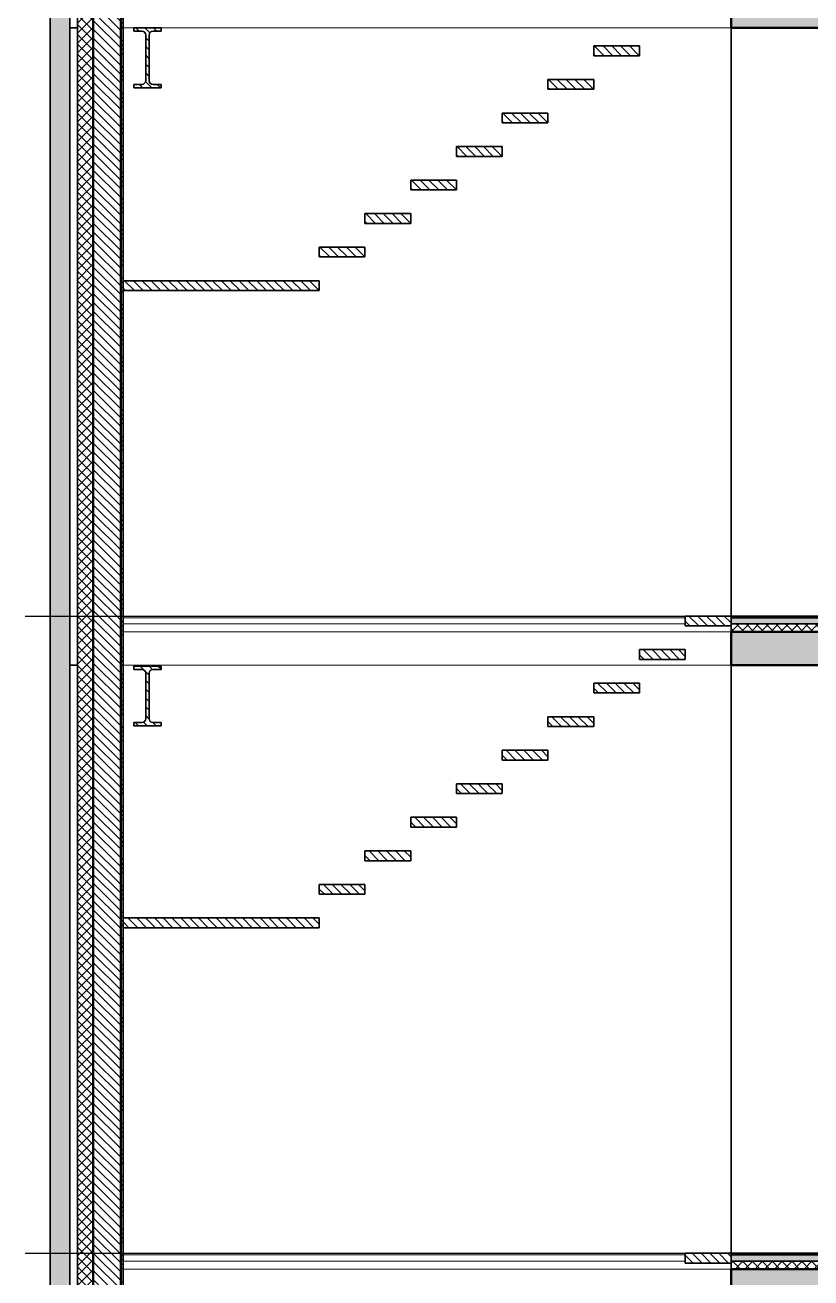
# Model space of a CAD drawing. Header units: millimetres. Extents: x 0 to 18896, y 0 to 22137.
# Drawn here: x 0 to 4008, y 10184 to 16574 of the extents above; entities that cross this region are included whole.
import ezdxf

# ---------------------------------------------------------------- set-up
doc = ezdxf.new("R2010")
doc.units = ezdxf.units.MM
for name, color, linetype in [('Background_0', 7, 'Continuous'), ('Background_Back bricks', 7, 'Continuous'), ('Boundary_0', 7, 'Continuous'), ('Boundary_Air', 7, 'Continuous'), ('Boundary_Back bricks', 7, 'Continuous'), ('Boundary_Floor_ Ceramic Tiles', 7, 'Continuous'), ('Boundary_Gypsum Board', 54, 'Continuous'), ('Boundary_Insulation_ Extruded Polystyrene', 42, 'Continuous'), ('Boundary_Insulation_ Polyurethane Foam', 42, 'Continuous'), ('Boundary_Screed', 7, 'Continuous'), ('Fill_0', 7, 'Continuous'), ('Fill_Back bricks', 7, 'Continuous'), ('Fill_Concrete_ Reinforced', 85, 'Continuous'), ('Fill_Floor_ Ceramic Tiles', 251, 'Continuous'), ('Fill_Gypsum Board', 251, 'Continuous'), ('Fill_Insulation_ Extruded Polystyrene', 42, 'Continuous'), ('Fill_Insulation_ Polyurethane Foam', 42, 'Continuous'), ('Fill_Screed', 251, 'Continuous'), ('Fill_Supporting Wall_ Brick', 11, 'Continuous')]:
    doc.layers.add(name, color=color, linetype=linetype)
for name, color, linetype, lineweight in [('Background_Air', 7, 'Continuous', 9), ('Background_Concrete_ Reinforced', 7, 'Continuous', 9), ('Background_Floor_ Ceramic Tiles', 7, 'Continuous', 9), ('Background_Gypsum Board', 7, 'Continuous', 9), ('Background_Insulation_ Extruded Polystyrene', 7, 'Continuous', 9), ('Background_Insulation_ Polyurethane Foam', 7, 'Continuous', 9), ('Background_Plaster_ Cement', 7, 'Continuous', 9), ('Background_Screed', 7, 'Continuous', 9), ('Background_Supporting Wall_ Brick', 7, 'Continuous', 9), ('Boundary_Concrete_ Reinforced', 99, 'Continuous', 50), ('Boundary_Supporting Wall_ Brick', 14, 'Continuous', 50)]:
    doc.layers.add(name, color=color, linetype=linetype, lineweight=lineweight)
doc.layers.add('BIM_ROOM_LINES', color=7, linetype='Continuous', plot=False)
pattern_1 = [(45, (-21562.4, -14674.708), (-22.45064, 22.45064), [])]
pattern_2 = [(45, (-21562.4, -14674.71), (-25.144717, 25.144717), []), (135, (-21562.4, -14674.71), (-25.144717, -25.144717), [])]
pattern_3 = [(45, (-21562.4, -14674.71), (-67.35192, 67.35192), []), (45, (-21539.95, -14674.71), (-67.35192, 67.35192), []), (45, (-21517.5, -14674.71), (-67.35192, 67.35192), []), (45, (-21495.05, -14674.71), (-67.35192, 67.35192), [])]
pattern_4 = [(15, (-21562.4, -14674.7), (143.684, 248.8682), [25.4, -177.8]), (105, (-21562.4, -14674.7), (-248.8682, 143.684), [25.4, -177.8]), (150, (-21537.87, -14668.13), (-196.2761, -52.592), [35.921, -251.4472]), (15, (-21567.45, -14557.73), (143.684, 248.8682), [25.4, -177.8]), (60, (-21551.9, -14566.71), (-52.592, 196.2761), [17.9605, -269.4077]), (150, (-21551.9, -14566.71), (-196.2761, -52.592), [17.9605, -269.4077]), (15, (-21507, -14488.94), (143.684, 248.8682), [35.921, -167.279]), (60, (-21507, -14488.94), (-52.592, 196.2761), [25.4, -261.9682]), (150, (-21472.3, -14479.64), (-196.2761, -52.592), [25.4, -261.9682]), (105, (-21440.6, -14589.48), (-248.8682, 143.684), [25.4, -177.8]), (60, (-21440.61, -14589.48), (-52.592, 196.2761), [17.9605, -269.4077]), (150, (-21431.63, -14573.93), (-196.2761, -52.592), [17.9605, -269.4077]), (15, (-21551.01, -14619.07), (143.684, 248.8682), [12.7, -170.18]), (15, (-21416.95, -14530.55), (143.684, 248.8682), [12.7, -170.18]), (105, (-21484.86, -14522.45), (-248.8682, 143.684), [12.7, -170.18]), (150, (-21430.75, -14626.28), (-196.2761, -52.592), [17.9605, -269.4077]), (150, (-21552.77, -14514.35), (-196.2761, -52.592), [17.9605, -269.4077]), (60, (-21487.65, -14585.65), (-52.592, 196.2761), [17.9605, -269.4077]), (105, (-21501.5, -14632.1), (-248.8682, 143.684), [3.175, -200.025]), (105, (-21514.5, -14546.83), (-248.8682, 143.684), [3.175, -200.025]), (105, (-21431.53, -14488.44), (-248.8682, 143.684), [3.175, -200.025]), (105, (-21400.52, -14591.89), (-248.8682, 143.684), [3.175, -200.025])]

# ---------------------------------------------------------------- blocks, each defined once
blk = doc.blocks.new('Section Plane (1)__section__MainBuilding.dwg__param__0%7Cnone', base_point=(21562.4, -14674.7))
at = {"layer": 'Fill_0', "extrusion": (-4.39403e-28, -2.017e-29, -1)}
h = blk.add_hatch(dxfattribs=at)
h.set_pattern_fill('ANSI31', color=256, scale=10, style=0)
h.set_pattern_definition(pattern_1)
edge = h.paths.add_edge_path()
edge.add_line((-3388.9, -1941.4), (-3388.9, -1924.7))
edge.add_line((-3388.9, -1924.7), (-3527.9, -1924.7))
edge.add_line((-3527.9, -1924.7), (-3527.9, -1941.4))
edge.add_line((-3527.9, -1941.4), (-3487, -1941.4))
edge.add_spline(control_points=[(-3487, -1941.4), (-3467.1, -1941.4), (-3467.1, -1961.3)], knot_values=[-0.785398, -0.785398, -0.785398, 0.785398, 0.785398, 0.785398], weights=[1, 0.707107, 1], degree=2, periodic=0)
edge.add_line((-3467.1, -1961.3), (-3467.1, -2193.1))
edge.add_spline(control_points=[(-3467.1, -2193.1), (-3467.1, -2213), (-3487, -2213)], knot_values=[-0.785398, -0.785398, -0.785398, 0.785398, 0.785398, 0.785398], weights=[1, 0.707107, 1], degree=2, periodic=0)
edge.add_line((-3487, -2213), (-3527.9, -2213))
edge.add_line((-3527.9, -2213), (-3527.9, -2229.7))
edge.add_line((-3527.9, -2229.7), (-3388.9, -2229.7))
edge.add_line((-3388.9, -2229.7), (-3388.9, -2213))
edge.add_line((-3388.9, -2213), (-3429.8, -2213))
edge.add_spline(control_points=[(-3429.8, -2213), (-3449.7, -2213), (-3449.7, -2193.1)], knot_values=[-0.785398, -0.785398, -0.785398, 0.785398, 0.785398, 0.785398], weights=[1, 0.707107, 1], degree=2, periodic=0)
edge.add_line((-3449.7, -2193.1), (-3449.7, -1961.3))
edge.add_spline(control_points=[(-3449.7, -1961.3), (-3449.7, -1941.4), (-3429.8, -1941.4)], knot_values=[-0.785398, -0.785398, -0.785398, 0.785398, 0.785398, 0.785398], weights=[1, 0.707107, 1], degree=2, periodic=0)
edge.add_line((-3429.8, -1941.4), (-3388.9, -1941.4))
at = {"layer": 'Fill_0', "extrusion": (0, 0, -1)}
h = blk.add_hatch(dxfattribs=at)
h.set_pattern_fill('ANSI31', color=256, scale=10, style=0)
h.set_pattern_definition(pattern_1)
h.paths.add_polyline_path([(-5967.7, -2066.8), (-5734.4, -2066.8), (-5734.4, -2016.8), (-5967.7, -2016.8)])
h = blk.add_hatch(dxfattribs=at)
h.set_pattern_fill('ANSI31', color=256, scale=10, style=0)
h.set_pattern_definition(pattern_1)
h.paths.add_polyline_path([(-5734.4, -2237.9), (-5501.1, -2237.9), (-5501.1, -2187.9), (-5734.4, -2187.9)])
h = blk.add_hatch(dxfattribs=at)
h.set_pattern_fill('ANSI31', color=256, scale=10, style=0)
h.set_pattern_definition(pattern_1)
h.paths.add_polyline_path([(-5501.1, -2408.9), (-5267.7, -2408.9), (-5267.7, -2358.9), (-5501.1, -2358.9)])
h = blk.add_hatch(dxfattribs=at)
h.set_pattern_fill('ANSI31', color=256, scale=10, style=0)
h.set_pattern_definition(pattern_1)
h.paths.add_polyline_path([(-5267.7, -2580), (-5034.4, -2580), (-5034.4, -2530), (-5267.7, -2530)])
h = blk.add_hatch(dxfattribs=at)
h.set_pattern_fill('ANSI31', color=256, scale=10, style=0)
h.set_pattern_definition(pattern_1)
h.paths.add_polyline_path([(-5034.4, -2751), (-4801.1, -2751), (-4801.1, -2701), (-5034.4, -2701)])
h = blk.add_hatch(dxfattribs=at)
h.set_pattern_fill('ANSI31', color=256, scale=10, style=0)
h.set_pattern_definition(pattern_1)
h.paths.add_polyline_path([(-4801.1, -2922.1), (-4567.7, -2922.1), (-4567.7, -2872.1), (-4801.1, -2872.1)])
h = blk.add_hatch(dxfattribs=at)
h.set_pattern_fill('ANSI31', color=256, scale=10, style=0)
h.set_pattern_definition(pattern_1)
h.paths.add_polyline_path([(-4567.7, -3093.1), (-4334.4, -3093.1), (-4334.4, -3043.1), (-4567.7, -3043.1)])
at = {"layer": 'Fill_0', "extrusion": (-2.01109e-46, 3.70379e-28, -1)}
h = blk.add_hatch(dxfattribs=at)
h.set_pattern_fill('ANSI31', color=256, scale=10, style=0)
h.set_pattern_definition(pattern_1)
h.paths.add_polyline_path([(-4334.4, -3264.2), (-3334.4, -3264.2), (-3334.4, -3214.2), (-4334.4, -3214.2)])
at = {"layer": 'Fill_0', "extrusion": (0, 0, -1)}
h = blk.add_hatch(dxfattribs=at)
h.set_pattern_fill('ANSI31', color=256, scale=10, style=0)
h.set_pattern_definition(pattern_1)
h.paths.add_polyline_path([(-6434.4, -4974.7), (-6201.1, -4974.7), (-6201.1, -4924.7), (-6434.4, -4924.7)])
h = blk.add_hatch(dxfattribs=at)
h.set_pattern_fill('ANSI31', color=256, scale=10, style=0)
h.set_pattern_definition(pattern_1)
h.paths.add_polyline_path([(-6201.1, -5145.8), (-5967.7, -5145.8), (-5967.7, -5095.8), (-6201.1, -5095.8)])
at = {"layer": 'Fill_0', "extrusion": (1.89943e-27, 2.19497e-29, -1)}
h = blk.add_hatch(dxfattribs=at)
h.set_pattern_fill('ANSI31', color=256, scale=10, style=0)
h.set_pattern_definition(pattern_1)
edge = h.paths.add_edge_path()
edge.add_line((-3527.9, -5179.7), (-3527.9, -5196.4))
edge.add_line((-3527.9, -5196.4), (-3487, -5196.4))
edge.add_spline(control_points=[(-3487, -5196.4), (-3467.1, -5196.4), (-3467.1, -5216.3)], knot_values=[-0.785398, -0.785398, -0.785398, 0.785398, 0.785398, 0.785398], weights=[1, 0.707107, 1], degree=2, periodic=0)
edge.add_line((-3467.1, -5216.3), (-3467.1, -5448.1))
edge.add_spline(control_points=[(-3467.1, -5448.1), (-3467.1, -5468), (-3487, -5468)], knot_values=[-0.785398, -0.785398, -0.785398, 0.785398, 0.785398, 0.785398], weights=[1, 0.707107, 1], degree=2, periodic=0)
edge.add_line((-3487, -5468), (-3527.9, -5468))
edge.add_line((-3527.9, -5468), (-3527.9, -5484.7))
edge.add_line((-3527.9, -5484.7), (-3388.9, -5484.7))
edge.add_line((-3388.9, -5484.7), (-3388.9, -5468))
edge.add_line((-3388.9, -5468), (-3429.8, -5468))
edge.add_spline(control_points=[(-3429.8, -5468), (-3449.7, -5468), (-3449.7, -5448.1)], knot_values=[-0.785398, -0.785398, -0.785398, 0.785398, 0.785398, 0.785398], weights=[1, 0.707107, 1], degree=2, periodic=0)
edge.add_line((-3449.7, -5448.1), (-3449.7, -5216.3))
edge.add_spline(control_points=[(-3449.7, -5216.3), (-3449.7, -5196.4), (-3429.8, -5196.4)], knot_values=[-0.785398, -0.785398, -0.785398, 0.785398, 0.785398, 0.785398], weights=[1, 0.707107, 1], degree=2, periodic=0)
edge.add_line((-3429.8, -5196.4), (-3388.9, -5196.4))
edge.add_line((-3388.9, -5196.4), (-3388.9, -5179.7))
edge.add_line((-3388.9, -5179.7), (-3527.9, -5179.7))
at = {"layer": 'Fill_0', "extrusion": (0, 0, -1)}
h = blk.add_hatch(dxfattribs=at)
h.set_pattern_fill('ANSI31', color=256, scale=10, style=0)
h.set_pattern_definition(pattern_1)
h.paths.add_polyline_path([(-5967.7, -5316.8), (-5734.4, -5316.8), (-5734.4, -5266.8), (-5967.7, -5266.8)])
h = blk.add_hatch(dxfattribs=at)
h.set_pattern_fill('ANSI31', color=256, scale=10, style=0)
h.set_pattern_definition(pattern_1)
h.paths.add_polyline_path([(-5734.4, -5487.9), (-5501.1, -5487.9), (-5501.1, -5437.9), (-5734.4, -5437.9)])
h = blk.add_hatch(dxfattribs=at)
h.set_pattern_fill('ANSI31', color=256, scale=10, style=0)
h.set_pattern_definition(pattern_1)
h.paths.add_polyline_path([(-5501.1, -5658.9), (-5267.7, -5658.9), (-5267.7, -5608.9), (-5501.1, -5608.9)])
h = blk.add_hatch(dxfattribs=at)
h.set_pattern_fill('ANSI31', color=256, scale=10, style=0)
h.set_pattern_definition(pattern_1)
h.paths.add_polyline_path([(-5267.7, -5830), (-5034.4, -5830), (-5034.4, -5780), (-5267.7, -5780)])
h = blk.add_hatch(dxfattribs=at)
h.set_pattern_fill('ANSI31', color=256, scale=10, style=0)
h.set_pattern_definition(pattern_1)
h.paths.add_polyline_path([(-5034.4, -6001), (-4801.1, -6001), (-4801.1, -5951), (-5034.4, -5951)])
h = blk.add_hatch(dxfattribs=at)
h.set_pattern_fill('ANSI31', color=256, scale=10, style=0)
h.set_pattern_definition(pattern_1)
h.paths.add_polyline_path([(-4801.1, -6172.1), (-4567.7, -6172.1), (-4567.7, -6122.1), (-4801.1, -6122.1)])
h = blk.add_hatch(dxfattribs=at)
h.set_pattern_fill('ANSI31', color=256, scale=10, style=0)
h.set_pattern_definition(pattern_1)
h.paths.add_polyline_path([(-4567.7, -6343.1), (-4334.4, -6343.1), (-4334.4, -6293.1), (-4567.7, -6293.1)])
at = {"layer": 'Fill_0', "extrusion": (-4.02219e-46, 7.40759e-28, -1)}
h = blk.add_hatch(dxfattribs=at)
h.set_pattern_fill('ANSI31', color=256, scale=10, style=0)
h.set_pattern_definition(pattern_1)
h.paths.add_polyline_path([(-4334.4, -6514.2), (-3334.4, -6514.2), (-3334.4, -6464.2), (-4334.4, -6464.2)])
at = {"layer": 'Fill_0', "extrusion": (0, 0, -1)}
h = blk.add_hatch(dxfattribs=at)
h.set_pattern_fill('ANSI31', color=256, scale=10, style=0)
h.set_pattern_definition(pattern_1)
h.paths.add_polyline_path([(-6434.4, -8224.7), (-6201.1, -8224.7), (-6201.1, -8174.7), (-6434.4, -8174.7)])
at = {"layer": 'Fill_Back bricks', "extrusion": (1.24238e-14, -2.33145e-17, -1)}
h = blk.add_hatch(dxfattribs=at)
h.set_pattern_fill('ANSI36', color=256, scale=10, style=0)
h.set_pattern_definition([(45, (-21562.4, -14674.708), (16.83798, 61.73926), [79.375, -15.875, 0, -15.875])])
h.paths.add_polyline_path([(-3052.4, -14754.7), (-3052.4, -14924.7), (-2962.4, -14924.7), (-2962.4, 2462.3), (-3062.4, 2462.3), (-3062.4, -14754.7)])
at = {"layer": 'Fill_Concrete_ Reinforced', "extrusion": (4.08328e-31, -1.88221e-28, -1)}
h = blk.add_hatch(dxfattribs=at)
h.set_pattern_fill('CONCRETE1', color=256, scale=10, angle=15, style=0)
h.set_pattern_definition(pattern_4)
h.paths.add_polyline_path([(-21382.4, -1924.7), (-6434.4, -1924.7), (-6434.4, -1754.7), (-21242.4, -1754.7), (-21382.4, -1754.7)])
at = {"layer": 'Fill_Concrete_ Reinforced', "extrusion": (-1.84025e-30, 6.94482e-28, -1)}
h = blk.add_hatch(dxfattribs=at)
h.set_pattern_fill('CONCRETE1', color=256, scale=10, angle=15, style=0)
h.set_pattern_definition(pattern_4)
h.paths.add_polyline_path([(-21382.4, -5174.7), (-6434.4, -5174.7), (-6434.4, -5004.7), (-21242.4, -5004.7), (-21382.4, -5004.7)])
at = {"layer": 'Fill_Concrete_ Reinforced', "extrusion": (2.42848e-17, 9.35733e-15, -1)}
h = blk.add_hatch(dxfattribs=at)
h.set_pattern_fill('CONCRETE1', color=256, scale=10, angle=15, style=0)
h.set_pattern_definition([(15, (-21562.4, -14674.7), (143.684, 248.8682), [25.4, -177.8]), (105, (-21562.4, -14674.7), (-248.8682, 143.684), [25.4, -177.8]), (150, (-21537.87, -14668.13), (-196.2761, -52.592), [35.921, -251.4472]), (15, (-21567.45, -14557.73), (143.684, 248.8682), [25.4, -177.8]), (60, (-21551.9, -14566.71), (-52.592, 196.2761), [17.9605, -269.4077]), (150, (-21551.9, -14566.71), (-196.2761, -52.592), [17.9605, -269.4077]), (15, (-21507, -14488.94), (143.684, 248.8682), [35.921, -167.279]), (60, (-21507, -14488.94), (-52.592, 196.2761), [25.4, -261.9682]), (150, (-21472.3, -14479.64), (-196.2761, -52.592), [25.4, -261.9682]), (105, (-21440.6, -14589.48), (-248.8682, 143.684), [25.4, -177.8]), (60, (-21440.61, -14589.48), (-52.592, 196.2761), [17.9605, -269.4077]), (150, (-21431.63, -14573.93), (-196.2761, -52.592), [17.9605, -269.4077]), (15, (-21551.01, -14619.07), (143.684, 248.8682), [12.7, -170.18]), (15, (-21416.95, -14530.55), (143.684, 248.8682), [12.7, -170.18]), (105, (-21484.86, -14522.45), (-248.8682, 143.684), [12.7, -170.18]), (150, (-21430.75, -14626.28), (-196.2761, -52.592), [17.9605, -269.4077]), (150, (-21552.77, -14514.35), (-196.2761, -52.592), [17.9605, -269.4077]), (60, (-21487.65, -14585.65), (-52.592, 196.2761), [17.9605, -269.4077]), (105, (-21501.5, -14632.1), (-248.8682, 143.684), [3.175, -200.025]), (105, (-21514.5, -14546.83), (-248.8682, 143.684), [3.175, -200.025]), (105, (-21431.53, -14488.44), (-248.8682, 143.684), [3.175, -200.025]), (105, (-21400.52, -14591.89), (-248.8682, 143.684), [3.175, -200.025])])
h.paths.add_polyline_path([(-21382.4, -8424.7), (-6434.4, -8424.7), (-6434.4, -8254.7), (-21242.4, -8254.7), (-21382.4, -8254.7)])
at = {"layer": 'Fill_Floor_ Ceramic Tiles', "extrusion": (1.8017e-32, 1.44679e-27, -1)}
h = blk.add_hatch(dxfattribs=at)
h.set_pattern_fill('_USER', color=256, scale=30, angle=90, style=0, pattern_type=0)
h.set_pattern_definition([(90, (-21562.4, -14674.708), (-30, -1e-13), [])])
h.paths.add_polyline_path([(-6434.4, -4924.7), (-21242.4, -4924.7), (-21242.4, -4932.7), (-6434.4, -4932.7)])
at = {"layer": 'Fill_Floor_ Ceramic Tiles', "extrusion": (-9.16704e-18, -1.69682e-13, -1)}
h = blk.add_hatch(dxfattribs=at)
h.set_pattern_fill('_USER', color=256, scale=30, angle=90, style=0, pattern_type=0)
h.set_pattern_definition([(90, (-21562.4, -14674.708), (-30, -1e-13), [])])
h.paths.add_polyline_path([(-6434.4, -8174.7), (-21242.4, -8174.7), (-21242.4, -8182.7), (-6434.4, -8182.7)])
at = {"layer": 'Fill_Gypsum Board', "extrusion": (-2.31913e-46, -1.23008e-31, -1)}
h = blk.add_hatch(dxfattribs=at)
h.set_pattern_fill('ANSI34', color=256, scale=5, style=0)
h.set_pattern_definition(pattern_3)
h.paths.add_polyline_path([(-3334.4, 1955.4), (-3334.4, -1924.7), (-3322.4, -1924.7), (-3322.4, 1955.4)])
at = {"layer": 'Fill_Gypsum Board', "extrusion": (8.81478e-47, 4.6754e-32, -1)}
h = blk.add_hatch(dxfattribs=at)
h.set_pattern_fill('ANSI34', color=256, scale=5, style=0)
h.set_pattern_definition(pattern_3)
h.paths.add_polyline_path([(-3334.4, -1924.7), (-3334.4, -5174.7), (-3322.4, -5174.7), (-3322.4, -1924.7)])
at = {"layer": 'Fill_Gypsum Board', "extrusion": (-1.24433e-13, -3.75911e-16, -1)}
h = blk.add_hatch(dxfattribs=at)
h.set_pattern_fill('ANSI34', color=256, scale=5, style=0)
h.set_pattern_definition([(45, (-21562.4, -14674.71), (-67.3519, 67.3519), []), (45, (-21539.95, -14674.71), (-67.3519, 67.3519), []), (45, (-21517.5, -14674.71), (-67.3519, 67.3519), []), (45, (-21495.05, -14674.71), (-67.3519, 67.3519), [])])
h.paths.add_polyline_path([(-3334.4, -5174.7), (-3334.4, -8424.7), (-3322.4, -8424.7), (-3322.4, -5174.7)])
at = {"layer": 'Fill_Insulation_ Extruded Polystyrene', "extrusion": (1.8017e-32, 6.94461e-27, -1)}
h = blk.add_hatch(dxfattribs=at)
h.set_pattern_fill('INSULATION', color=256, scale=10, style=0)
h.set_pattern_definition(pattern_2)
h.paths.add_polyline_path([(-6434.4, -4964.7), (-21242.4, -4964.7), (-21242.4, -5004.7), (-6434.4, -5004.7)])
at = {"layer": 'Fill_Insulation_ Extruded Polystyrene', "extrusion": (-9.16704e-18, 3.39364e-15, -1)}
h = blk.add_hatch(dxfattribs=at)
h.set_pattern_fill('INSULATION', color=256, scale=10, style=0)
h.set_pattern_definition([(45, (-21562.4, -14674.71), (-25.14472, 25.14472), []), (135, (-21562.4, -14674.71), (-25.14472, -25.14472), [])])
h.paths.add_polyline_path([(-6434.4, -8214.7), (-21242.4, -8214.7), (-21242.4, -8254.7), (-6434.4, -8254.7)])
at = {"layer": 'Fill_Insulation_ Polyurethane Foam', "extrusion": (-9.05406e-46, -5.3359e-31, -1)}
h = blk.add_hatch(dxfattribs=at)
h.set_pattern_fill('INSULATION', color=256, scale=10, style=0)
h.set_pattern_definition(pattern_2)
h.paths.add_polyline_path([(-3102.4, -14754.7), (-3102.4, 2462.3), (-3182.4, 2462.3), (-3182.4, -14754.7)])
at = {"layer": 'Fill_Screed', "extrusion": (1.8017e-32, 5.42548e-27, -1)}
h = blk.add_hatch(dxfattribs=at)
h.set_pattern_fill('SCREED', color=256, scale=10, angle=15, style=0)
h.set_pattern_definition([(15, (-21562.4, -14674.71), (457.8203, 254.15265), [-63.5, 0, -190.5, 0]), (15, (-21564.04, -14668.57), (457.8203, 254.15265), [-25.4, 0, -88.9, 0, -45.72, 0, -190.5, 0]), (15, (-21565.69, -14662.44), (457.8203, 254.15265), [-12.7, 0, -63.5, 0, -63.5, 0, -139.7, 0, -45.72, 0]), (15, (-21567.33, -14656.31), (457.8203, 254.15265), [-45.72, 0, -203.2, 0]), (15, (-21568.97, -14650.17), (457.8203, 254.15265), [-152.4, 0, -152.4, 0]), (15, (-21570.62, -14644.04), (457.8203, 254.15265), [-215.9, 0]), (15, (-21572.26, -14637.91), (457.8203, 254.15265), [-63.5, 0, -279.4, 0]), (15, (-21573.9, -14631.77), (457.8203, 254.15265), [-88.9, 0, -50.8, 0]), (15, (-21575.55, -14625.64), (457.8203, 254.15265), [-127, 0]), (15, (-21578.84, -14613.37), (457.8203, 254.15265), [-17.78, 0, -190.5, 0, -114.3, 0]), (15, (-21580.48, -14607.24), (457.8203, 254.15265), [-25.4, 0, -2.54, 0, -63.5, 0]), (15, (-21582.12, -14601.1), (457.8203, 254.15265), [-12.7, 0, -165.1, 0, -190.5, 0]), (15, (-21583.77, -14594.97), (457.8203, 254.15265), [-127, 0]), (15, (-21585.41, -14588.84), (457.8203, 254.15265), [-63.5, 0, -266.7, 0]), (15, (-21588.7, -14576.57), (457.8203, 254.15265), [-304.8, 0]), (15, (-21590.34, -14570.44), (457.8203, 254.15265), [-63.5, 0, -5.08, 0, -88.9, 0]), (15, (-21591.98, -14564.3), (457.8203, 254.15265), [-17.78, 0, -127, 0, -50.8, 0, -88.9, 0, -101.6, 0]), (15, (-21593.63, -14558.17), (457.8203, 254.15265), [-38.1, 0, -50.8, 0, -127, 0, -5.08, 0, -63.5, 0]), (15, (-21595.27, -14552.04), (457.8203, 254.15265), [-127, 0])])
h.paths.add_polyline_path([(-6434.4, -4932.7), (-21242.4, -4932.7), (-21242.4, -4964.7), (-6434.4, -4964.7)])
at = {"layer": 'Fill_Screed', "extrusion": (-9.16704e-18, 4.24205e-15, -1)}
h = blk.add_hatch(dxfattribs=at)
h.set_pattern_fill('SCREED', color=256, scale=10, angle=15, style=0)
h.set_pattern_definition([(15, (-21562.4, -14674.71), (457.8203, 254.1527), [-63.5, 0, -190.5, 0]), (15, (-21564.04, -14668.57), (457.8203, 254.1527), [-25.4, 0, -88.9, 0, -45.72, 0, -190.5, 0]), (15, (-21565.69, -14662.44), (457.8203, 254.1527), [-12.7, 0, -63.5, 0, -63.5, 0, -139.7, 0, -45.72, 0]), (15, (-21567.33, -14656.31), (457.8203, 254.1527), [-45.72, 0, -203.2, 0]), (15, (-21568.97, -14650.17), (457.8203, 254.1527), [-152.4, 0, -152.4, 0]), (15, (-21570.62, -14644.04), (457.8203, 254.1527), [-215.9, 0]), (15, (-21572.26, -14637.91), (457.8203, 254.1527), [-63.5, 0, -279.4, 0]), (15, (-21573.9, -14631.77), (457.8203, 254.1527), [-88.9, 0, -50.8, 0]), (15, (-21575.55, -14625.64), (457.8203, 254.1527), [-127, 0]), (15, (-21578.84, -14613.37), (457.8203, 254.1527), [-17.78, 0, -190.5, 0, -114.3, 0]), (15, (-21580.48, -14607.24), (457.8203, 254.1527), [-25.4, 0, -2.54, 0, -63.5, 0]), (15, (-21582.12, -14601.1), (457.8203, 254.1527), [-12.7, 0, -165.1, 0, -190.5, 0]), (15, (-21583.77, -14594.97), (457.8203, 254.1527), [-127, 0]), (15, (-21585.41, -14588.84), (457.8203, 254.1527), [-63.5, 0, -266.7, 0]), (15, (-21588.7, -14576.57), (457.8203, 254.1527), [-304.8, 0]), (15, (-21590.34, -14570.44), (457.8203, 254.1527), [-63.5, 0, -5.08, 0, -88.9, 0]), (15, (-21591.98, -14564.3), (457.8203, 254.1527), [-17.78, 0, -127, 0, -50.8, 0, -88.9, 0, -101.6, 0]), (15, (-21593.63, -14558.17), (457.8203, 254.1527), [-38.1, 0, -50.8, 0, -127, 0, -5.08, 0, -63.5, 0]), (15, (-21595.27, -14552.04), (457.8203, 254.1527), [-127, 0])])
h.paths.add_polyline_path([(-6434.4, -8182.7), (-21242.4, -8182.7), (-21242.4, -8214.7), (-6434.4, -8214.7)])
at = {"layer": 'Fill_Supporting Wall_ Brick', "extrusion": (-4.139e-46, -5.3359e-31, -1)}
h = blk.add_hatch(dxfattribs=at)
h.set_pattern_fill('ANSI31', color=256, scale=10, style=0)
h.set_pattern_definition(pattern_1)
h.paths.add_polyline_path([(-3182.4, -14754.7), (-3182.4, 1955.4), (-3322.4, 1955.4), (-3322.4, -14754.7)])
for p, q in [((2834.4, -4924.7), (21730.4, -4924.7)), ((2834.4, -4924.7), (21730.4, -4924.7)), ((2834.4, -8174.7), (21730.4, -8174.7)), ((2834.4, -8174.7), (21730.4, -8174.7)), ((2834.4, -8174.7), (21730.4, -8174.7))]:
    blk.add_line(p, q)
at = {"layer": 'Background_0'}
for p, q in [((3527.9, -1924.7), (3388.9, -1924.7)), ((3388.9, -1924.7), (3388.9, -1941.4)), ((3388.9, -1941.4), (3429.8, -1941.4)), ((3449.7, -1961.3), (3449.7, -2193.1)), ((3467.1, -2193.1), (3467.1, -1961.3)), ((3487, -1941.4), (3527.9, -1941.4)), ((3527.9, -1941.4), (3527.9, -1924.7)), ((5734.4, -2016.8), (5734.4, -2066.8)), ((5967.7, -2016.8), (5734.4, -2016.8)), ((5967.7, -2066.8), (5967.7, -2016.8)), ((5734.4, -2066.8), (5967.7, -2066.8)), ((3429.8, -2213), (3388.9, -2213)), ((3388.9, -2213), (3388.9, -2229.7)), ((3388.9, -2229.7), (3527.9, -2229.7)), ((3527.9, -2213), (3487, -2213)), ((3527.9, -2229.7), (3527.9, -2213)), ((5501.1, -2187.9), (5501.1, -2237.9)), ((5734.4, -2187.9), (5501.1, -2187.9)), ((5734.4, -2237.9), (5734.4, -2187.9)), ((5501.1, -2237.9), (5734.4, -2237.9)), ((5267.7, -2358.9), (5267.7, -2408.9)), ((5501.1, -2358.9), (5267.7, -2358.9)), ((5501.1, -2408.9), (5501.1, -2358.9)), ((5267.7, -2408.9), (5501.1, -2408.9)), ((5034.4, -2530), (5034.4, -2580)), ((5267.7, -2530), (5034.4, -2530)), ((5267.7, -2580), (5267.7, -2530)), ((5034.4, -2580), (5267.7, -2580)), ((4801.1, -2701), (4801.1, -2751)), ((5034.4, -2701), (4801.1, -2701)), ((5034.4, -2751), (5034.4, -2701)), ((4801.1, -2751), (5034.4, -2751)), ((4567.7, -2872.1), (4567.7, -2922.1)), ((4801.1, -2872.1), (4567.7, -2872.1)), ((4801.1, -2922.1), (4801.1, -2872.1)), ((4567.7, -2922.1), (4801.1, -2922.1)), ((4334.4, -3043.1), (4334.4, -3093.1)), ((4567.7, -3043.1), (4334.4, -3043.1)), ((4567.7, -3093.1), (4567.7, -3043.1)), ((4334.4, -3093.1), (4567.7, -3093.1)), ((3334.4, -3214.2), (3334.4, -3264.2)), ((4334.4, -3214.2), (3334.4, -3214.2)), ((4334.4, -3264.2), (4334.4, -3214.2)), ((3334.4, -3264.2), (4334.4, -3264.2)), ((6201.1, -4924.7), (6201.1, -4974.7)), ((6434.4, -4924.7), (6201.1, -4924.7)), ((6201.1, -4974.7), (6434.4, -4974.7)), ((6434.4, -4974.7), (6434.4, -4924.7)), ((5967.7, -5095.8), (5967.7, -5145.8)), ((6201.1, -5095.8), (5967.7, -5095.8)), ((6201.1, -5145.8), (6201.1, -5095.8)), ((5967.7, -5145.8), (6201.1, -5145.8)), ((3527.9, -5179.7), (3388.9, -5179.7)), ((3388.9, -5179.7), (3388.9, -5196.4)), ((3388.9, -5196.4), (3429.8, -5196.4)), ((3449.7, -5216.3), (3449.7, -5448.1)), ((3467.1, -5448.1), (3467.1, -5216.3)), ((3487, -5196.4), (3527.9, -5196.4)), ((3527.9, -5196.4), (3527.9, -5179.7)), ((5734.4, -5266.8), (5734.4, -5316.8)), ((5967.7, -5266.8), (5734.4, -5266.8)), ((5967.7, -5316.8), (5967.7, -5266.8)), ((5734.4, -5316.8), (5967.7, -5316.8)), ((3429.8, -5468), (3388.9, -5468)), ((3388.9, -5468), (3388.9, -5484.7)), ((3388.9, -5484.7), (3527.9, -5484.7)), ((3527.9, -5468), (3487, -5468)), ((3527.9, -5484.7), (3527.9, -5468)), ((5501.1, -5437.9), (5501.1, -5487.9)), ((5734.4, -5437.9), (5501.1, -5437.9)), ((5501.1, -5487.9), (5734.4, -5487.9)), ((5734.4, -5487.9), (5734.4, -5437.9)), ((5267.7, -5608.9), (5267.7, -5658.9)), ((5501.1, -5608.9), (5267.7, -5608.9)), ((5501.1, -5658.9), (5501.1, -5608.9)), ((5267.7, -5658.9), (5501.1, -5658.9)), ((5034.4, -5780), (5034.4, -5830)), ((5267.7, -5780), (5034.4, -5780)), ((5267.7, -5830), (5267.7, -5780)), ((5034.4, -5830), (5267.7, -5830)), ((4801.1, -5951), (4801.1, -6001)), ((5034.4, -5951), (4801.1, -5951)), ((4801.1, -6001), (5034.4, -6001)), ((5034.4, -6001), (5034.4, -5951)), ((4567.7, -6122.1), (4567.7, -6172.1)), ((4801.1, -6122.1), (4567.7, -6122.1)), ((4801.1, -6172.1), (4801.1, -6122.1)), ((4567.7, -6172.1), (4801.1, -6172.1)), ((4334.4, -6293.1), (4334.4, -6343.1)), ((4567.7, -6293.1), (4334.4, -6293.1)), ((4567.7, -6343.1), (4567.7, -6293.1)), ((4334.4, -6343.1), (4567.7, -6343.1)), ((3334.4, -6464.2), (3334.4, -6514.2)), ((4334.4, -6464.2), (3334.4, -6464.2)), ((3334.4, -6514.2), (4334.4, -6514.2)), ((4334.4, -6514.2), (4334.4, -6464.2)), ((6201.1, -8174.7), (6201.1, -8224.7)), ((6434.4, -8174.7), (6201.1, -8174.7)), ((6434.4, -8224.7), (6434.4, -8174.7)), ((6201.1, -8224.7), (6434.4, -8224.7))]:
    blk.add_line(p, q, dxfattribs=at)
at = {"layer": 'Background_0', "extrusion": (0, 0, -1)}
for centre, start, end in [((-3429.8, -1961.3), 90, 180), ((-3487, -1961.3), 0, 90), ((-3429.8, -2193.1), 180, 270), ((-3487, -2193.1), 270, 0), ((-3429.8, -5216.3), 90, 180), ((-3487, -5216.3), 0, 90), ((-3429.8, -5448.1), 180, 270), ((-3487, -5448.1), 270, 0)]:
    blk.add_arc(centre, 19.9, start, end, dxfattribs=at)
at = {"layer": 'Background_Air'}
for p, q in [((3062.4, 2462.3), (3062.4, -1924.7)), ((3102.4, -1924.7), (3102.4, 2462.3)), ((3102.4, -1924.7), (3062.4, -1924.7)), ((3062.4, -1924.7), (3062.4, -5174.7)), ((3062.4, -1924.7), (3102.4, -1924.7)), ((3102.4, -5174.7), (3102.4, -1924.7)), ((3102.4, -5174.7), (3062.4, -5174.7)), ((3062.4, -5174.7), (3062.4, -8424.7)), ((3062.4, -5174.7), (3102.4, -5174.7)), ((3102.4, -8424.7), (3102.4, -5174.7))]:
    blk.add_line(p, q, dxfattribs=at)
at = {"layer": 'Background_Back bricks'}
for p, q in [((2962.4, 2462.3), (2962.4, -1924.7)), ((3062.4, -1924.7), (3062.4, 2462.3)), ((2962.4, -1924.7), (2962.4, -5174.7)), ((3062.4, -5174.7), (3062.4, -1924.7)), ((2962.4, -5174.7), (2962.4, -8424.7)), ((3062.4, -8424.7), (3062.4, -5174.7))]:
    blk.add_line(p, q, dxfattribs=at)
at = {"layer": 'Background_Concrete_ Reinforced'}
for p, q in [((6434.4, -1754.7), (6434.4, -1924.7)), ((3388.9, -1924.7), (3334.4, -1924.7)), ((6434.4, -1924.7), (3527.9, -1924.7)), ((6434.4, -1924.7), (21382.4, -1924.7)), ((6434.4, -5004.7), (3334.4, -5004.7)), ((6434.4, -5004.7), (6434.4, -5174.7)), ((21242.4, -5004.7), (6434.4, -5004.7)), ((6434.4, -5174.7), (3334.4, -5174.7)), ((6434.4, -5174.7), (21382.4, -5174.7)), ((6434.4, -8254.7), (3334.4, -8254.7)), ((6434.4, -8254.7), (6434.4, -8424.7)), ((21242.4, -8254.7), (6434.4, -8254.7))]:
    blk.add_line(p, q, dxfattribs=at)
at = {"layer": 'Background_Floor_ Ceramic Tiles'}
for p, q in [((3334.4, -4924.7), (6201.1, -4924.7)), ((3334.4, -4932.7), (6201.1, -4932.7)), ((21242.4, -4924.7), (6434.4, -4924.7)), ((6434.4, -4924.7), (6434.4, -4932.7)), ((6434.4, -4932.7), (21242.4, -4932.7)), ((3334.4, -8174.7), (6201.1, -8174.7)), ((21242.4, -8174.7), (6434.4, -8174.7)), ((6434.4, -8174.7), (6434.4, -8182.7)), ((3334.4, -8182.7), (6201.1, -8182.7)), ((6434.4, -8182.7), (21242.4, -8182.7))]:
    blk.add_line(p, q, dxfattribs=at)
at = {"layer": 'Background_Gypsum Board'}
for p, q in [((3322.4, 1955.4), (3322.4, -1924.7)), ((3334.4, -1924.7), (3334.4, 1955.4)), ((3322.4, -1924.7), (3322.4, -5174.7)), ((3334.4, -1924.7), (3322.4, -1924.7)), ((3322.4, -1924.7), (3334.4, -1924.7)), ((3334.4, -5174.7), (3334.4, -1924.7)), ((3322.4, -5174.7), (3322.4, -8424.7)), ((3334.4, -5174.7), (3322.4, -5174.7)), ((3322.4, -5174.7), (3334.4, -5174.7)), ((3334.4, -8424.7), (3334.4, -5174.7))]:
    blk.add_line(p, q, dxfattribs=at)
at = {"layer": 'Background_Insulation_ Extruded Polystyrene'}
for p, q in [((6201.1, -4964.7), (3334.4, -4964.7)), ((21242.4, -4964.7), (6434.4, -4964.7)), ((6434.4, -4964.7), (6434.4, -5004.7)), ((3334.4, -5004.7), (6434.4, -5004.7)), ((6434.4, -5004.7), (21242.4, -5004.7)), ((6201.1, -8214.7), (3334.4, -8214.7)), ((21242.4, -8214.7), (6434.4, -8214.7)), ((6434.4, -8214.7), (6434.4, -8254.7)), ((3334.4, -8254.7), (6434.4, -8254.7)), ((6434.4, -8254.7), (21242.4, -8254.7))]:
    blk.add_line(p, q, dxfattribs=at)
at = {"layer": 'Background_Insulation_ Polyurethane Foam'}
for p, q in [((3102.4, 2462.3), (3102.4, -1924.7)), ((3182.4, -1924.7), (3182.4, 1955.4)), ((3102.4, -1924.7), (3102.4, -5174.7)), ((3182.4, -5174.7), (3182.4, -1924.7)), ((3102.4, -5174.7), (3102.4, -8424.7)), ((3182.4, -8424.7), (3182.4, -5174.7))]:
    blk.add_line(p, q, dxfattribs=at)
at = {"layer": 'Background_Plaster_ Cement'}
for p, q in [((3334.4, -1924.7), (3388.9, -1924.7)), ((3527.9, -1924.7), (6434.4, -1924.7)), ((6201.1, -4924.7), (3334.4, -4924.7)), ((3334.4, -5174.7), (6434.4, -5174.7)), ((6201.1, -8174.7), (3334.4, -8174.7))]:
    blk.add_line(p, q, dxfattribs=at)
at = {"layer": 'Background_Screed'}
for p, q in [((6201.1, -4932.7), (3334.4, -4932.7)), ((3334.4, -4964.7), (6201.1, -4964.7)), ((21242.4, -4932.7), (6434.4, -4932.7)), ((6434.4, -4932.7), (6434.4, -4964.7)), ((6434.4, -4964.7), (21242.4, -4964.7)), ((6201.1, -8182.7), (3334.4, -8182.7)), ((3334.4, -8214.7), (6201.1, -8214.7)), ((21242.4, -8182.7), (6434.4, -8182.7)), ((6434.4, -8182.7), (6434.4, -8214.7)), ((6434.4, -8214.7), (21242.4, -8214.7))]:
    blk.add_line(p, q, dxfattribs=at)
at = {"layer": 'Background_Supporting Wall_ Brick'}
for p, q in [((3182.4, 1955.4), (3182.4, -1924.7)), ((3322.4, -1924.7), (3322.4, 1955.4)), ((3182.4, -1924.7), (3182.4, -5174.7)), ((3322.4, -5174.7), (3322.4, -1924.7)), ((3182.4, -5174.7), (3182.4, -8424.7)), ((3322.4, -8424.7), (3322.4, -5174.7))]:
    blk.add_line(p, q, dxfattribs=at)
at = {"layer": 'BIM_ROOM_LINES'}
for p, q in [((3334.4, -14674.7), (3334.4, 1955.4)), ((6434.4, 1955.4), (6434.4, -11674.7)), ((6434.4, -4924.7), (6434.4, -1924.7)), ((6434.4, -1924.7), (8362.4, -1924.7)), ((8362.4, -4924.7), (6434.4, -4924.7)), ((6434.4, -8174.7), (6434.4, -5174.7)), ((6434.4, -5174.7), (8362.4, -5174.7)), ((8362.4, -8174.7), (6434.4, -8174.7))]:
    blk.add_line(p, q, dxfattribs=at)
at = {"layer": 'Boundary_0', "extrusion": (0, 1, 0)}
for p, q in [((3388.9, -1941.4), (3388.9, -1924.7)), ((3388.9, -1924.7), (3527.9, -1924.7)), ((3429.8, -1941.4), (3388.9, -1941.4)), ((3449.7, -2193.1), (3449.7, -1961.3)), ((3467.1, -1961.3), (3467.1, -2193.1)), ((3527.9, -1941.4), (3487, -1941.4)), ((3527.9, -1924.7), (3527.9, -1941.4)), ((5734.4, -2066.8), (5734.4, -2016.8)), ((5734.4, -2016.8), (5967.7, -2016.8)), ((5967.7, -2016.8), (5967.7, -2066.8)), ((5967.7, -2066.8), (5734.4, -2066.8)), ((3388.9, -2229.7), (3388.9, -2213)), ((3388.9, -2213), (3429.8, -2213)), ((3527.9, -2229.7), (3388.9, -2229.7)), ((3487, -2213), (3527.9, -2213)), ((3527.9, -2213), (3527.9, -2229.7)), ((5501.1, -2237.9), (5501.1, -2187.9)), ((5501.1, -2187.9), (5734.4, -2187.9)), ((5734.4, -2187.9), (5734.4, -2237.9)), ((5734.4, -2237.9), (5501.1, -2237.9)), ((5267.7, -2408.9), (5267.7, -2358.9)), ((5267.7, -2358.9), (5501.1, -2358.9)), ((5501.1, -2358.9), (5501.1, -2408.9)), ((5501.1, -2408.9), (5267.7, -2408.9)), ((5034.4, -2580), (5034.4, -2530)), ((5034.4, -2530), (5267.7, -2530)), ((5267.7, -2530), (5267.7, -2580)), ((5267.7, -2580), (5034.4, -2580)), ((4801.1, -2751), (4801.1, -2701)), ((4801.1, -2701), (5034.4, -2701)), ((5034.4, -2701), (5034.4, -2751)), ((5034.4, -2751), (4801.1, -2751)), ((4567.7, -2922.1), (4567.7, -2872.1)), ((4567.7, -2872.1), (4801.1, -2872.1)), ((4801.1, -2872.1), (4801.1, -2922.1)), ((4801.1, -2922.1), (4567.7, -2922.1)), ((4334.4, -3093.1), (4334.4, -3043.1)), ((4334.4, -3043.1), (4567.7, -3043.1)), ((4567.7, -3043.1), (4567.7, -3093.1)), ((4567.7, -3093.1), (4334.4, -3093.1)), ((3334.4, -3264.2), (3334.4, -3214.2)), ((3334.4, -3214.2), (4334.4, -3214.2)), ((4334.4, -3214.2), (4334.4, -3264.2)), ((4334.4, -3264.2), (3334.4, -3264.2)), ((6201.1, -4974.7), (6201.1, -4924.7)), ((6201.1, -4924.7), (6434.4, -4924.7)), ((6434.4, -4974.7), (6201.1, -4974.7)), ((6434.4, -4924.7), (6434.4, -4974.7)), ((5967.7, -5145.8), (5967.7, -5095.8)), ((5967.7, -5095.8), (6201.1, -5095.8)), ((6201.1, -5095.8), (6201.1, -5145.8)), ((6201.1, -5145.8), (5967.7, -5145.8)), ((3388.9, -5196.4), (3388.9, -5179.7)), ((3388.9, -5179.7), (3527.9, -5179.7)), ((3429.8, -5196.4), (3388.9, -5196.4)), ((3449.7, -5448.1), (3449.7, -5216.3)), ((3467.1, -5216.3), (3467.1, -5448.1)), ((3527.9, -5196.4), (3487, -5196.4)), ((3527.9, -5179.7), (3527.9, -5196.4)), ((5734.4, -5316.8), (5734.4, -5266.8)), ((5734.4, -5266.8), (5967.7, -5266.8)), ((5967.7, -5266.8), (5967.7, -5316.8)), ((5967.7, -5316.8), (5734.4, -5316.8)), ((3388.9, -5484.7), (3388.9, -5468)), ((3388.9, -5468), (3429.8, -5468)), ((3527.9, -5484.7), (3388.9, -5484.7)), ((3487, -5468), (3527.9, -5468)), ((3527.9, -5468), (3527.9, -5484.7)), ((5501.1, -5487.9), (5501.1, -5437.9)), ((5501.1, -5437.9), (5734.4, -5437.9)), ((5734.4, -5487.9), (5501.1, -5487.9)), ((5734.4, -5437.9), (5734.4, -5487.9)), ((5267.7, -5658.9), (5267.7, -5608.9)), ((5267.7, -5608.9), (5501.1, -5608.9)), ((5501.1, -5608.9), (5501.1, -5658.9)), ((5501.1, -5658.9), (5267.7, -5658.9)), ((5034.4, -5830), (5034.4, -5780)), ((5034.4, -5780), (5267.7, -5780)), ((5267.7, -5780), (5267.7, -5830)), ((5267.7, -5830), (5034.4, -5830)), ((4801.1, -6001), (4801.1, -5951)), ((4801.1, -5951), (5034.4, -5951)), ((5034.4, -6001), (4801.1, -6001)), ((5034.4, -5951), (5034.4, -6001)), ((4567.7, -6172.1), (4567.7, -6122.1)), ((4567.7, -6122.1), (4801.1, -6122.1)), ((4801.1, -6122.1), (4801.1, -6172.1)), ((4801.1, -6172.1), (4567.7, -6172.1)), ((4334.4, -6343.1), (4334.4, -6293.1)), ((4334.4, -6293.1), (4567.7, -6293.1)), ((4567.7, -6293.1), (4567.7, -6343.1)), ((4567.7, -6343.1), (4334.4, -6343.1)), ((3334.4, -6514.2), (3334.4, -6464.2)), ((3334.4, -6464.2), (4334.4, -6464.2)), ((4334.4, -6514.2), (3334.4, -6514.2)), ((4334.4, -6464.2), (4334.4, -6514.2)), ((6201.1, -8224.7), (6201.1, -8174.7)), ((6201.1, -8174.7), (6434.4, -8174.7)), ((6434.4, -8174.7), (6434.4, -8224.7)), ((6434.4, -8224.7), (6201.1, -8224.7))]:
    blk.add_line(p, q, dxfattribs=at)
at = {"layer": 'Boundary_0'}
for centre, start, end in [((3429.8, -1961.3), 0, 90), ((3487, -1961.3), 90, 180), ((3429.8, -2193.1), 270, 0), ((3487, -2193.1), 180, 270), ((3429.8, -5216.3), 0, 90), ((3487, -5216.3), 90, 180), ((3429.8, -5448.1), 270, 0), ((3487, -5448.1), 180, 270)]:
    blk.add_arc(centre, 19.9, start, end, dxfattribs=at)
at = {"layer": 'Boundary_Air', "extrusion": (0, 1, 0)}
for p, q in [((3062.4, -1924.7), (3062.4, 2462.3)), ((3102.4, 2462.3), (3102.4, -1924.7)), ((3062.4, -5174.7), (3062.4, -1924.7)), ((3062.4, -1924.7), (3102.4, -1924.7)), ((3102.4, -1924.7), (3062.4, -1924.7)), ((3102.4, -1924.7), (3102.4, -5174.7)), ((3062.4, -8424.7), (3062.4, -5174.7)), ((3062.4, -5174.7), (3102.4, -5174.7)), ((3102.4, -5174.7), (3062.4, -5174.7)), ((3102.4, -5174.7), (3102.4, -8424.7))]:
    blk.add_line(p, q, dxfattribs=at)
at = {"layer": 'Boundary_Back bricks', "extrusion": (0, 1, 0)}
for p, q in [((2962.4, -14924.7), (2962.4, 2462.3)), ((3062.4, 2462.3), (3062.4, -14754.7))]:
    blk.add_line(p, q, dxfattribs=at)
at = {"layer": 'Boundary_Concrete_ Reinforced', "extrusion": (0, 1, 0)}
for p, q in [((6434.4, -1924.7), (6434.4, -1754.7)), ((21382.4, -1924.7), (6434.4, -1924.7)), ((6434.4, -5174.7), (6434.4, -5004.7)), ((6434.4, -5004.7), (21242.4, -5004.7)), ((21382.4, -5174.7), (6434.4, -5174.7)), ((6434.4, -8424.7), (6434.4, -8254.7)), ((6434.4, -8254.7), (21242.4, -8254.7))]:
    blk.add_line(p, q, dxfattribs=at)
at = {"layer": 'Boundary_Floor_ Ceramic Tiles', "extrusion": (0, 1, 0)}
for p, q in [((6434.4, -4924.7), (21242.4, -4924.7)), ((6434.4, -4932.7), (6434.4, -4924.7)), ((21242.4, -4932.7), (6434.4, -4932.7)), ((6434.4, -8174.7), (21242.4, -8174.7)), ((6434.4, -8182.7), (6434.4, -8174.7)), ((21242.4, -8182.7), (6434.4, -8182.7))]:
    blk.add_line(p, q, dxfattribs=at)
at = {"layer": 'Boundary_Gypsum Board', "extrusion": (0, 1, 0)}
for p, q in [((3322.4, -1924.7), (3322.4, 1955.4)), ((3334.4, 1955.4), (3334.4, -1924.7)), ((3322.4, -5174.7), (3322.4, -1924.7)), ((3322.4, -1924.7), (3334.4, -1924.7)), ((3334.4, -1924.7), (3322.4, -1924.7)), ((3334.4, -1924.7), (3334.4, -5174.7)), ((3322.4, -8424.7), (3322.4, -5174.7)), ((3322.4, -5174.7), (3334.4, -5174.7)), ((3334.4, -5174.7), (3322.4, -5174.7)), ((3334.4, -5174.7), (3334.4, -8424.7))]:
    blk.add_line(p, q, dxfattribs=at)
at = {"layer": 'Boundary_Insulation_ Extruded Polystyrene', "extrusion": (0, 1, 0)}
for p, q in [((6434.4, -4964.7), (21242.4, -4964.7)), ((6434.4, -5004.7), (6434.4, -4964.7)), ((21242.4, -5004.7), (6434.4, -5004.7)), ((6434.4, -8214.7), (21242.4, -8214.7)), ((6434.4, -8254.7), (6434.4, -8214.7)), ((21242.4, -8254.7), (6434.4, -8254.7))]:
    blk.add_line(p, q, dxfattribs=at)
at = {"layer": 'Boundary_Insulation_ Polyurethane Foam', "extrusion": (0, 1, 0)}
for p, q in [((3102.4, -14754.7), (3102.4, 2462.3)), ((3182.4, 2462.3), (3182.4, -14754.7))]:
    blk.add_line(p, q, dxfattribs=at)
at = {"layer": 'Boundary_Screed', "extrusion": (0, 1, 0)}
for p, q in [((6434.4, -4932.7), (21242.4, -4932.7)), ((6434.4, -4964.7), (6434.4, -4932.7)), ((21242.4, -4964.7), (6434.4, -4964.7)), ((6434.4, -8182.7), (21242.4, -8182.7)), ((6434.4, -8214.7), (6434.4, -8182.7)), ((21242.4, -8214.7), (6434.4, -8214.7))]:
    blk.add_line(p, q, dxfattribs=at)
at = {"layer": 'Boundary_Supporting Wall_ Brick', "extrusion": (0, 1, 0)}
for p, q in [((3182.4, -14754.7), (3182.4, 1955.4)), ((3322.4, 1955.4), (3322.4, -14754.7))]:
    blk.add_line(p, q, dxfattribs=at)

msp = doc.modelspace()

# ---------------------------------------------------------------- block references
msp.add_blockref('Section Plane (1)__section__MainBuilding.dwg__param__0%7Cnone', (18728, 3810))

doc.saveas('drawing.dxf')
